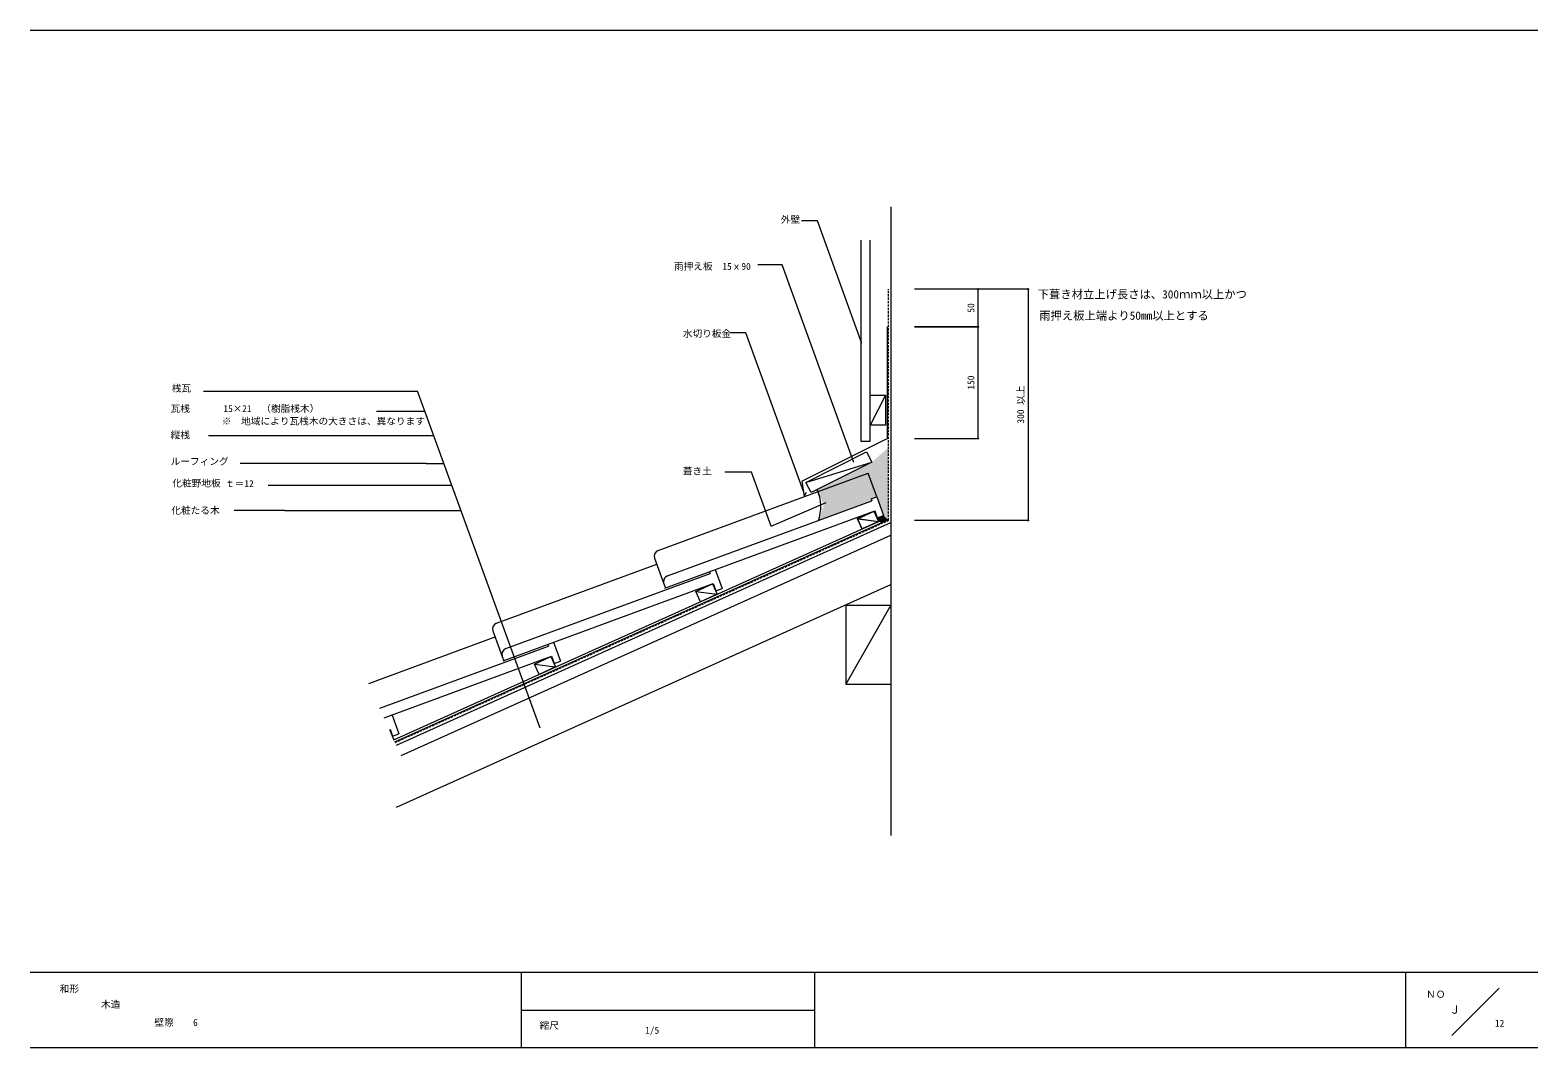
# Model space of a CAD drawing. Units: millimetres, scale not verified, with parts at other scales. Extents: x -203 to 197, y -138 to 132.
import ezdxf
from ezdxf.enums import TextEntityAlignment as Align

# ---------------------------------------------------------------- set-up
doc = ezdxf.new("R2010")
doc.units = ezdxf.units.MM
doc.header["$LTSCALE"] = 0.5
doc.header["$PDMODE"] = 32
doc.header["$PDSIZE"] = 0.25
doc.linetypes.add('DASHED1', pattern=[1.8, 1.2, -0.6])
for name, color, linetype, lineweight in [('0-0', 5, 'Continuous', 18), ('1-0', 7, 'Continuous', 18), ('1-1', 7, 'Continuous', 18), ('1-2', 7, 'Continuous', 18), ('1-3', 7, 'Continuous', 18), ('1-6', 7, 'Continuous', 18), ('1-7', 1, 'Continuous', 18), ('1-B', 3, 'Continuous', 18), ('1-C', 7, 'Continuous', 18)]:
    doc.layers.add(name, color=color, linetype=linetype, lineweight=lineweight)
for name, color, linetype in [('1-4', 7, 'Continuous'), ('1-5', 7, 'Continuous'), ('1-D_ADD_LINE', 8, 'Continuous')]:
    doc.layers.add(name, color=color, linetype=linetype)
doc.styles.add('ＭＳ ゴシック', font='')
doc.styles.get('ＭＳ ゴシック').set_extended_font_data('MS Gothic')

msp = doc.modelspace()

# ---------------------------------------------------------------- linework, layer by layer
at = {"layer": '0-0'}
for p, q in [((-203.2432, 131.6351), (196.7568, 131.6351)), ((196.7568, -118.3649), (-203.2433, -118.3649)), ((-72.973, -118.3649), (-72.973, -138.3649)), ((4.8649, -118.3649), (4.8649, -138.3649)), ((161.7568, -138.3649), (161.7568, -118.3649)), ((186.4865, -122.5541), (173.9189, -135.1216)), ((-72.973, -128.3649), (4.8649, -128.3649)), ((196.7568, -138.3649), (-203.2432, -138.3649))]:
    msp.add_line(p, q, dxfattribs=at)
at = {"layer": '1-0'}
for p, q in [((25.1351, 84.7247), (25.1351, -82.0135)), ((-106.7144, -56.6048), (22.3086, 1.4556)), ((-106.4682, -57.1519), (22.5548, 0.9084)), ((-106.0578, -58.0639), (25.1351, 0.973)), ((22.3086, 1.4556), (22.5548, 0.9084)), ((-104.8267, -60.7996), (25.1351, -2.3168)), ((-106.015, -74.4934), (25.1351, -15.4758))]:
    msp.add_line(p, q, dxfattribs=at)
at = {"layer": '1-1'}
for p, q in [((16.2515, 2.0375), (20.6287, 4.0073)), ((16.2515, 2.0375), (21.8598, 1.2715)), ((16.2515, 2.0375), (21.8598, 1.2715)), ((16.2515, 2.0375), (21.8598, 1.2715)), ((16.2515, 2.0375), (21.8598, 1.2715)), ((16.2582, 2.0226), (21.8665, 1.2566)), ((16.2582, 2.0226), (21.8665, 1.2566)), ((16.2582, 2.0226), (21.8665, 1.2566)), ((-26.6021, -17.2645), (-22.2249, -15.2947)), ((-26.6021, -17.2645), (-20.9938, -18.0305)), ((-26.6021, -17.2645), (-20.9938, -18.0305)), ((-26.6021, -17.2645), (-20.9938, -18.0305)), ((-26.6021, -17.2645), (-20.9938, -18.0305)), ((-69.4624, -36.5516), (-65.0852, -34.5819)), ((-69.4624, -36.5516), (-63.8541, -37.3177)), ((-69.4624, -36.5516), (-63.8541, -37.3177)), ((-107.9455, -53.869), (-106.7144, -56.6048))]:
    msp.add_line(p, q, dxfattribs=at)
at = {"layer": '1-1', "color": 3, "linetype": 'DASHED1'}
msp.add_line((-106.3861, -57.3343), (24.5229, 1.5748), dxfattribs=at)
at = {"layer": '1-1'}
for points in [[(17.4826, -0.6983), (16.2515, 2.0375), (20.6287, 4.0073), (21.8598, 1.2715)], [(17.4826, -0.6983), (16.2515, 2.0375), (20.6287, 4.0073), (21.8598, 1.2715)], [(17.4893, -0.7131), (16.2582, 2.0226), (20.6354, 3.9924), (21.8665, 1.2566)], [(17.4893, -0.7131), (16.2582, 2.0226), (20.6354, 3.9924), (21.8665, 1.2566)], [(17.4893, -0.7131), (16.2582, 2.0226), (20.6354, 3.9924), (21.8665, 1.2566)], [(-25.371, -20.0003), (-26.6021, -17.2645), (-22.2249, -15.2947), (-20.9938, -18.0305)], [(-25.371, -20.0003), (-26.6021, -17.2645), (-22.2249, -15.2947), (-20.9938, -18.0305)], [(-68.2313, -39.2874), (-69.4624, -36.5516), (-65.0852, -34.5819), (-63.8541, -37.3177)], [(-68.2313, -39.2874), (-69.4624, -36.5516), (-65.0852, -34.5819), (-63.8541, -37.3177)]]:
    msp.add_lwpolyline(points, close=True, dxfattribs=at)
for points in [[(16.2515, 2.0375), (20.6287, 4.0073), (21.8598, 1.2715)], [(16.2515, 2.0375), (20.6287, 4.0073), (21.8598, 1.2715)], [(-26.6021, -17.2645), (-22.2249, -15.2947), (-20.9938, -18.0305)], [(-26.6021, -17.2645), (-22.2249, -15.2947), (-20.9938, -18.0305)]]:
    msp.add_lwpolyline(points, dxfattribs=at)
at = {"layer": '1-2'}
for p, q in [((-3.7706, 69.3593), (-10.1424, 69.3593)), ((15.3068, 16.9447), (-3.7706, 69.3593)), ((48.3074, 62.9347), (31.3837, 62.9347)), ((61.5124, 62.9347), (31.3837, 62.9347)), ((48.3074, 52.9347), (48.3074, 62.9347)), ((61.5124, 62.9347), (61.5124, 1.5748)), ((31.3837, 52.9347), (48.3074, 52.9347)), ((48.3074, 52.9347), (31.3837, 52.9347)), ((48.3074, 23.3366), (48.3074, 52.9347)), ((-13.3988, 51.3088), (-17.4433, 51.3088)), ((1.9112, 9.2448), (-13.3988, 51.3088)), ((-157.2134, 35.8898), (-100.4608, 35.8898)), ((-111.3628, 30.5859), (-98.5304, 30.5859)), ((-155.9534, 24.0931), (-96.1672, 24.0931)), ((31.3837, 23.3366), (48.3074, 23.3366)), ((-117.1844, 16.6456), (-147.5211, 16.6456)), ((-98.1864, 16.6456), (-117.1844, 16.6456)), ((-98.1864, 16.6456), (-93.4565, 16.6456)), ((-11.8989, 14.3788), (-18.9035, 14.3788)), ((-6.6821, 0.0456), (-11.8989, 14.3788)), ((-140.1035, 10.9167), (-91.3714, 10.9167)), ((-135.7113, 4.233), (-149.1223, 4.233)), ((-135.7113, 4.233), (-88.9387, 4.233)), ((-6.6821, 0.0456), (7.9599, 6.3568)), ((61.5124, 1.5748), (31.3837, 1.5748)), ((13.1351, -20.8758), (25.1351, -20.8758)), ((13.1351, -20.8758), (13.1351, -41.8758)), ((25.1351, -20.8758), (13.1351, -41.8758)), ((13.1351, -41.8758), (25.1351, -41.8758))]:
    msp.add_line(p, q, dxfattribs=at)
msp.add_lwpolyline([(-67.8984, -53.5749), (-98.5304, 30.5859), (-100.4608, 35.8898)], dxfattribs=at)
at = {"layer": '1-2', "color": 6}
msp.add_arc((-5.4777, 5.1752), 11.9841, 341.79698, 22.74332, dxfattribs=at)
at = {"layer": '1-2'}
for p in [(48.3074, 62.9347), (61.5124, 62.9347), (48.3074, 52.9347), (48.3074, 23.3366), (61.5124, 1.5748)]:
    msp.add_point(p, dxfattribs=at)
at = {"layer": '1-3'}
for p, q in [((17.2563, 22.4632), (17.2563, 75.9599)), ((19.6563, 22.4632), (19.6563, 75.9599)), ((23.6563, 34.8209), (19.6563, 26.8209)), ((19.6563, 22.4632), (17.2563, 22.4632)), ((2.5853, 11.6677), (20.0266, 17.0343))]:
    msp.add_line(p, q, dxfattribs=at)
at = {"layer": '1-3', "color": 3, "linetype": 'DASHED1'}
msp.add_line((24.5229, 1.5748), (24.5229, 62.9347), dxfattribs=at)
at = {"layer": '1-3', "color": 3}
for points in [[(1.5086, 11.9627), (23.4526, 22.9347), (24.2563, 23.3366), (24.2563, 52.9347)], [(1.5086, 11.9627), (2.1115, 7.8934), (2.7143, 9.0992)]]:
    msp.add_lwpolyline(points, dxfattribs=at)
at = {"layer": '1-3'}
for points in [[(19.6563, 26.8209), (19.6563, 34.8209), (23.6563, 34.8209), (23.6563, 26.8209)], [(20.0266, 17.0343), (3.9269, 8.9845), (2.5853, 11.6677), (18.685, 19.7176)]]:
    msp.add_lwpolyline(points, close=True, dxfattribs=at)
at = {"layer": '1-6'}
msp.add_lwpolyline([(17.427, 48.5379), (5.6069, 81.0133), (1.4049, 81.0133)], dxfattribs=at)
at = {"layer": '1-7'}
msp.add_arc((-5.4777, 5.1752), 11.9841, 341.79698, 22.74332, dxfattribs=at)
at = {"layer": '1-B', "color": 7}
for p in [(5.8444, 9.2331), (21.3575, 7.816)]:
    msp.add_line(p, (19.0472, 14.0927), dxfattribs=at)
at = {"layer": '1-B'}
for p, q in [((-34.8809, -16.4126), (20.8133, 4.0868)), ((-34.1646, -13.1653), (20.0338, 6.7836)), ((19.856, 7.2633), (21.3575, 7.816)), ((19.856, 7.2633), (20.0271, 6.7984)), ((19.856, 7.2633), (20.0271, 6.7984)), ((19.8571, 7.2637), (20.0338, 6.7836)), ((20.8066, 4.1017), (21.4974, 2.2248)), ((20.8066, 4.1017), (21.4974, 2.2248)), ((20.8133, 4.0868), (21.5041, 2.2099)), ((21.3575, 7.816), (23.1866, 2.8465)), ((21.3575, 7.816), (23.1866, 2.8465)), ((21.3586, 7.8164), (23.1933, 2.8317)), ((21.4974, 2.2248), (23.1866, 2.8465)), ((21.4974, 2.2248), (23.1866, 2.8465)), ((21.5041, 2.2099), (23.1933, 2.8317)), ((-21.4961, -11.486), (-19.667, -16.4555)), ((-21.4961, -11.486), (-19.667, -16.4555)), ((-77.7412, -35.6997), (-22.047, -15.2003)), ((-77.0249, -32.4524), (-22.8265, -12.5036)), ((-35.1134, -15.2195), (-34.6961, -16.3533)), ((-22.9976, -12.0387), (-22.8265, -12.5036)), ((-22.9976, -12.0387), (-22.8265, -12.5036)), ((-22.047, -15.2003), (-21.3562, -17.0772)), ((-21.3562, -17.0772), (-19.667, -16.4555)), ((-21.3562, -17.0772), (-19.667, -16.4555)), ((-110.4642, -48.272), (-65.6868, -31.7907)), ((-65.8579, -31.3258), (-65.6868, -31.7907)), ((-64.3564, -30.7732), (-62.5273, -35.7426)), ((-109.3123, -50.8317), (-64.9073, -34.4875)), ((-77.9737, -34.5066), (-77.5564, -35.6405)), ((-64.9073, -34.4875), (-64.2165, -36.3644)), ((-64.2165, -36.3644), (-62.5273, -35.7426)), ((-107.2167, -50.0603), (-105.3876, -55.0298)), ((-107.7677, -53.7746), (-107.0768, -55.6515)), ((-107.0768, -55.6515), (-105.3876, -55.0298))]:
    msp.add_line(p, q, dxfattribs=at)
for centre in [(-33.6119, -14.6668), (-76.4722, -33.954)]:
    msp.add_arc(centre, 1.6, 110.2068, 200.20738, dxfattribs=at)
at = {"layer": '1-C'}
for p, q in [((-36.6516, -6.4085), (5.8444, 9.2331)), ((-79.5119, -25.6956), (-37.0148, -10.0537)), ((-37.6004, -8.4627), (-35.1134, -15.2195)), ((-80.4607, -27.7498), (-77.9737, -34.5066)), ((-113.4261, -41.6899), (-79.8751, -29.3408))]:
    msp.add_line(p, q, dxfattribs=at)
for centre, start in [((-36.0989, -7.91), 110.20749), ((-78.9592, -27.1971), 110.20723)]:
    msp.add_arc(centre, 1.6, start, 200.20695, dxfattribs=at)
at = {"layer": '1-D_ADD_LINE'}
for points in [[(24.3645, 20.7701), (20.0266, 17.0343), (23.1866, 2.8465), (21.3575, 7.816)], [(24.3645, 20.7701), (23.1866, 2.8465), (24.5229, 1.5748)], [(5.5746, 9.8083), (21.3575, 7.816), (20.0266, 17.0343)], [(7.3044, 5.6819), (20.0338, 6.7836), (5.5746, 9.8083)], [(5.5746, 9.8083), (20.0338, 6.7836), (19.8571, 7.2637)], [(5.5746, 9.8083), (19.8571, 7.2637), (21.3575, 7.816)], [(7.3044, 5.6819), (5.962, 1.6041), (20.0338, 6.7836)], [(23.1866, 2.8465), (21.4563, 2.1692), (23.1933, 2.8317), (22.3086, 1.4556)], [(21.4563, 2.1692), (21.8598, 1.2715), (22.3086, 1.4556)], [(23.1933, 2.8317), (22.3086, 1.4556), (24.5229, 1.5748), (22.6663, 0.7681)]]:
    msp.add_solid(points, dxfattribs=at)

# ---------------------------------------------------------------- texts
at = {"layer": '0-0', "color": 7, "style": 'ＭＳ ゴシック'}
for s, height, p in [('和形', 1.833, (-195.4054, -124.1757)), ('ＮＯ', 1.833, (167.1021, -125.6345)), ('木造', 1.833, (-184.4438, -128.2884)), ('Ｊ', 2.199, (173.238, -129.9766)), ('縮尺', 1.833, (-68.1081, -133.9054))]:
    msp.add_text(s, height=height, dxfattribs=at).set_placement(p, align=Align.BOTTOM_LEFT)
at = {"layer": '1-0', "style": 'ＭＳ ゴシック'}
msp.add_text('1/5', height=1.833, dxfattribs=at).set_placement((-40.0932, -135.1819), align=Align.BOTTOM_LEFT)
at = {"layer": '1-2', "style": 'ＭＳ ゴシック'}
for s, height, p in [('下葺き材立上げ長さは、300ｍｍ以上かつ', 2.199, (64.0892, 59.7864)), ('雨押え板上端より50mm以上とする', 2.199, (64.4758, 54.1394)), ('※\u3000地域により瓦桟木の大きさは、異なります', 1.833, (-152.3981, 26.427))]:
    msp.add_text(s, height=height, dxfattribs=at).set_placement(p, align=Align.BOTTOM_LEFT)
for s, p in [('50', (47.8074, 56.6847)), ('150', (47.8074, 36.2606)), ('300 以上', (61.0124, 27.2547))]:
    msp.add_text(s, height=1.833, rotation=90, dxfattribs=at).set_placement(p, align=Align.BOTTOM_LEFT)
at = {"layer": '1-4', "style": 'ＭＳ ゴシック'}
msp.add_text('化粧野地板', height=1.833, dxfattribs=at).set_placement((-165.5329, 9.9736), align=Align.BOTTOM_LEFT)
at = {"layer": '1-5', "style": 'ＭＳ ゴシック'}
for s, p in [('桟瓦', (-165.6619, 35.1578)), ('瓦桟\u3000', (-165.9774, 29.761)), ('縦桟', (-165.9758, 22.761)), ('ルーフィング', (-165.9758, 15.761)), ('ｔ＝12', (-151.5299, 9.8645))]:
    msp.add_text(s, height=1.833, dxfattribs=at).set_placement(p, align=Align.BOTTOM_LEFT)
at = {"layer": '1-6', "style": 'ＭＳ ゴシック'}
for s, p in [('外壁', (-4.0821, 79.9237)), ('雨押え板\u300015ｘ90', (-32.4434, 67.5022)), ('水切り板金', (-30.0767, 49.6643)), ('15×21\u3000（樹脂桟木）', (-151.9713, 29.761)), ('葺き土', (-30.0767, 13.1778)), ('化粧たる木', (-165.7817, 2.7412)), ('壁際\u3000\u30006', (-170.2781, -133.1048)), ('12', (185.3673, -133.3051))]:
    msp.add_text(s, height=1.833, dxfattribs=at).set_placement(p, align=Align.BOTTOM_LEFT)

doc.saveas('drawing.dxf')
